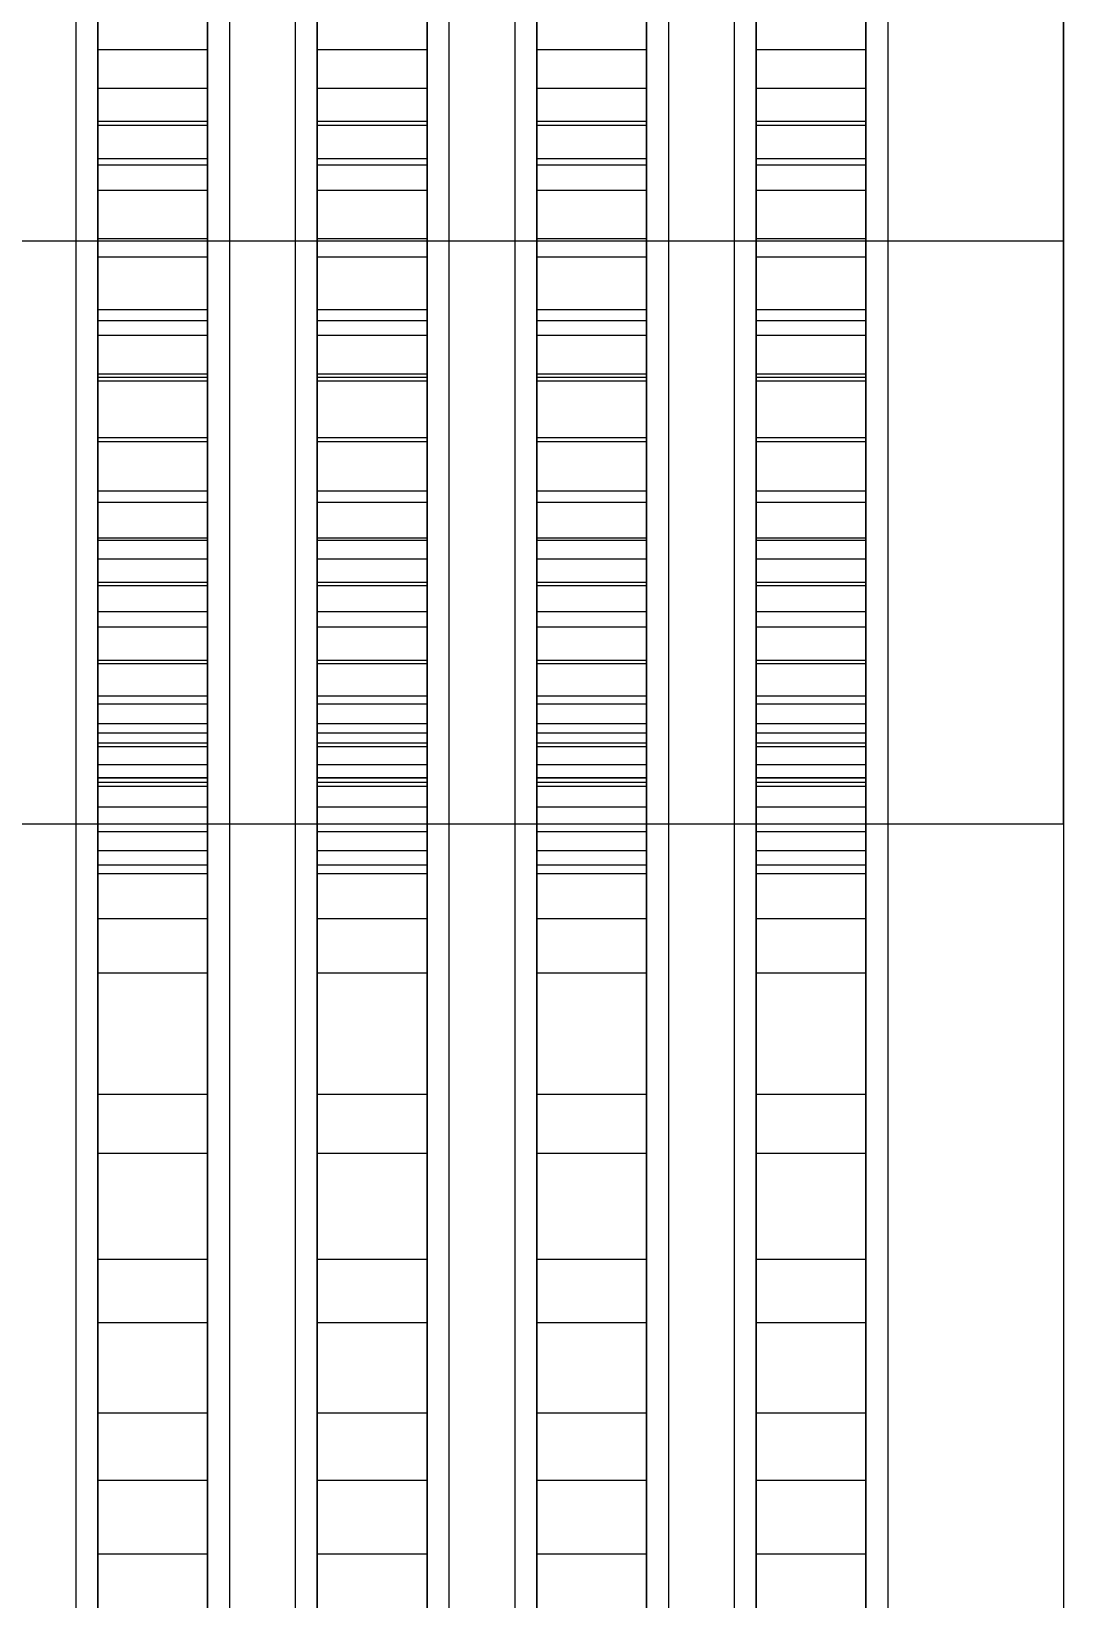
# Model space of a CAD drawing. Header units: millimetres. Extents: x -191664 to 191490, y -197311 to 10263.
# Drawn here: x 365.9 to 461.8, y -117778.1 to -117635.3 of the extents above; entities that cross this region are included whole.
import ezdxf

# ---------------------------------------------------------------- set-up
doc = ezdxf.new("R2010")
doc.units = ezdxf.units.MM
doc.layers.add('DET_briquetadora_frontal', color=7, linetype='Continuous', lineweight=0)
doc.layers.add('R15_COTAS_TRANSPORTE_P', color=1, linetype='Continuous', lineweight=0)
doc.dimstyles.new('PLANTA_20', dxfattribs={"dimtxt": 50, "dimasz": 30, "dimexe": 30, "dimexo": 16, "dimgap": 20, "dimtad": 1, "dimtih": 1, "dimtoh": 1, "dimdec": 1, "dimzin": 0, "dimdsep": 46, "dimcen": 0.09, "dimadec": 0, "dimazin": 0, "dimtfac": 1, "dimtdec": 4, "dimtofl": 0, "dimtmove": 0, "dimatfit": 3, "dimfxl": 1, "dimtolj": 1, "dimtzin": 0, "dimarcsym": 0})

# ---------------------------------------------------------------- blocks, each defined once
blk = doc.blocks.new('*D131')
at = {"layer": 'Defpoints', "color": 0, "transparency": 16777216}
for p in [(1100, -183968.15), (1139.8, -184162.66), (1104.62, -184212), (1304.62, -184212), (1304.62, -184212)]:
    blk.add_point(p, dxfattribs=at)
at = {"layer": 'R15_COTAS_TRANSPORTE_P', "color": 0, "lineweight": -2, "transparency": 16777216}
blk.add_arc((1304.62, -184212), 172.05, 140.0034, 169.9966, dxfattribs=at)
at = {"layer": 'R15_COTAS_TRANSPORTE_P', "color": 0, "transparency": 16777216}
for points in [[(1169.28, -184097.88), (1176.35, -184104.95), (1194.03, -184080.2)], [(1140.17, -184182.55), (1130.2, -184181.68), (1132.57, -184212)]]:
    blk.add_solid(points, dxfattribs=at)
blk = doc.blocks.new('*D132')
at = {"layer": 'Defpoints', "color": 0, "transparency": 16777216}
for p in [(-500, -194490), (-500, -194490), (500, -194490), (203.29, -194656.68), (439.69, -194832.02)]:
    blk.add_point(p, dxfattribs=at)
at = {"layer": 'R15_COTAS_TRANSPORTE_P', "color": 0, "lineweight": -2, "transparency": 16777216}
blk.add_arc((-500, -194490), 722.77, 342.37834, 357.62166, dxfattribs=at)
at = {"layer": 'R15_COTAS_TRANSPORTE_P', "color": 0, "transparency": 16777216}
for points in [[(217.15, -194519.89), (227.15, -194520.1), (222.77, -194490)], [(193.59, -194710.42), (184.12, -194707.19), (179.18, -194737.2)]]:
    blk.add_solid(points, dxfattribs=at)
blk = doc.blocks.new('*D133')
at = {"layer": 'Defpoints', "color": 0, "transparency": 16777216}
for p in [(439.69, -194147.98), (217.89, -194406.09), (-500, -194490), (-500, -194490), (500, -194490)]:
    blk.add_point(p, dxfattribs=at)
at = {"layer": 'R15_COTAS_TRANSPORTE_P', "color": 0, "lineweight": -2, "transparency": 16777216}
blk.add_arc((-500, -194490), 722.77, 2.37834, 17.62166, dxfattribs=at)
at = {"layer": 'R15_COTAS_TRANSPORTE_P', "color": 0, "transparency": 16777216}
for points in [[(184.12, -194272.81), (193.59, -194269.58), (179.18, -194242.8)], [(227.15, -194459.9), (217.15, -194460.11), (222.77, -194490)]]:
    blk.add_solid(points, dxfattribs=at)

msp = doc.modelspace()

# ---------------------------------------------------------------- linework, layer by layer
at = {"layer": 'DET_briquetadora_frontal', "color": 9, "true_color": 0xb9c3c2}
for p, q in [((370, -117621.72), (370, -117639.8)), ((384, -117621.72), (384, -117639.8)), ((390, -117621.72), (390, -117639.8)), ((404, -117621.72), (404, -117639.8)), ((410, -117621.72), (410, -117639.8)), ((424, -117621.72), (424, -117639.8)), ((430, -117621.72), (430, -117639.8)), ((444, -117621.72), (444, -117639.8)), ((460, -117621.72), (460, -117639.8)), ((370, -117622.36), (370, -117640.51)), ((384, -117622.36), (384, -117640.51)), ((390, -117622.36), (390, -117640.51)), ((404, -117622.36), (404, -117640.51)), ((410, -117622.36), (410, -117640.51)), ((424, -117622.36), (424, -117640.51)), ((430, -117622.36), (430, -117640.51)), ((444, -117622.36), (444, -117640.51)), ((370, -117626.43), (370, -117644.81)), ((370, -117627.68), (370, -117646.33)), ((384, -117626.43), (384, -117644.81)), ((384, -117627.68), (384, -117646.33)), ((390, -117626.43), (390, -117644.81)), ((390, -117627.68), (390, -117646.33)), ((404, -117626.43), (404, -117644.81)), ((404, -117627.68), (404, -117646.33)), ((410, -117626.43), (410, -117644.81)), ((410, -117627.68), (410, -117646.33)), ((424, -117626.43), (424, -117644.81)), ((424, -117627.68), (424, -117646.33)), ((430, -117626.43), (430, -117644.81)), ((430, -117627.68), (430, -117646.33)), ((444, -117626.43), (444, -117644.81)), ((444, -117627.68), (444, -117646.33)), ((460, -117627.68), (460, -117646.33)), ((460, -117636.43), (460, -117631.99)), ((460, -117644.43), (460, -117636.43)), ((460, -117643.86), (460, -117638.25)), ((370, -117639.8), (370, -117656.63)), ((370, -117640.51), (370, -117657.11)), ((384, -117639.8), (384, -117656.63)), ((384, -117640.51), (384, -117657.11)), ((390, -117639.8), (390, -117656.63)), ((390, -117640.51), (390, -117657.11)), ((404, -117639.8), (404, -117656.63)), ((404, -117640.51), (404, -117657.11)), ((410, -117639.8), (410, -117656.63)), ((410, -117640.51), (410, -117657.11)), ((424, -117639.8), (424, -117656.63)), ((424, -117640.51), (424, -117657.11)), ((430, -117639.8), (430, -117656.63)), ((430, -117640.51), (430, -117657.11)), ((444, -117639.8), (444, -117656.63)), ((444, -117640.51), (444, -117657.11)), ((460, -117639.8), (460, -117656.63)), ((370, -117644.81), (370, -117662.69)), ((384, -117644.81), (384, -117662.69)), ((390, -117644.81), (390, -117662.69)), ((404, -117644.81), (404, -117662.69)), ((410, -117644.81), (410, -117662.69)), ((424, -117644.81), (424, -117662.69)), ((430, -117644.81), (430, -117662.69)), ((444, -117644.81), (444, -117662.69)), ((460, -117654.63), (460, -117643.86)), ((460, -117654.41), (460, -117644.43)), ((370, -117646.33), (370, -117664.5)), ((384, -117646.33), (384, -117664.5)), ((390, -117646.33), (390, -117664.5)), ((404, -117646.33), (404, -117664.5)), ((410, -117646.33), (410, -117664.5)), ((424, -117646.33), (424, -117664.5)), ((430, -117646.33), (430, -117664.5)), ((444, -117646.33), (444, -117664.5)), ((460, -117646.33), (460, -117664.5)), ((310, -117654.41), (460, -117654.41)), ((460, -117654.41), (460, -117664.39)), ((460, -117669.69), (460, -117654.63)), ((370, -117656.63), (370, -117671.82)), ((370, -117657.11), (370, -117671.69)), ((384, -117656.63), (384, -117671.82)), ((384, -117657.11), (384, -117671.69)), ((390, -117656.63), (390, -117671.82)), ((390, -117657.11), (390, -117671.69)), ((404, -117656.63), (404, -117671.82)), ((404, -117657.11), (404, -117671.69)), ((410, -117656.63), (410, -117671.82)), ((410, -117657.11), (410, -117671.69)), ((424, -117656.63), (424, -117671.82)), ((424, -117657.11), (424, -117671.69)), ((430, -117656.63), (430, -117671.82)), ((430, -117657.11), (430, -117671.69)), ((444, -117656.63), (444, -117671.82)), ((444, -117657.11), (444, -117671.69)), ((460, -117656.63), (460, -117671.82)), ((370, -117662.69), (370, -117680)), ((384, -117662.69), (384, -117680)), ((390, -117662.69), (390, -117680)), ((404, -117662.69), (404, -117680)), ((410, -117662.69), (410, -117680)), ((424, -117662.69), (424, -117680)), ((430, -117662.69), (430, -117680)), ((444, -117662.69), (444, -117680)), ((370, -117664.5), (370, -117682.12)), ((384, -117664.5), (384, -117682.12)), ((390, -117664.5), (390, -117682.12)), ((404, -117664.5), (404, -117682.12)), ((410, -117664.5), (410, -117682.12)), ((424, -117664.5), (424, -117682.12)), ((430, -117664.5), (430, -117682.12)), ((444, -117664.5), (444, -117682.12)), ((460, -117664.39), (460, -117672.4)), ((460, -117664.5), (460, -117682.12)), ((460, -117687.81), (460, -117669.69)), ((370, -117671.69), (370, -117683.86)), ((370, -117671.82), (370, -117685.04)), ((384, -117671.69), (384, -117683.86)), ((384, -117671.82), (384, -117685.04)), ((390, -117671.69), (390, -117683.86)), ((390, -117671.82), (390, -117685.04)), ((404, -117671.69), (404, -117683.86)), ((404, -117671.82), (404, -117685.04)), ((410, -117671.69), (410, -117683.86)), ((410, -117671.82), (410, -117685.04)), ((424, -117671.69), (424, -117683.86)), ((424, -117671.82), (424, -117685.04)), ((430, -117671.69), (430, -117683.86)), ((430, -117671.82), (430, -117685.04)), ((444, -117671.69), (444, -117683.86)), ((444, -117671.82), (444, -117685.04)), ((460, -117671.82), (460, -117685.04)), ((460, -117672.4), (460, -117676.84)), ((370, -117680), (370, -117696.67)), ((384, -117680), (384, -117696.67)), ((390, -117680), (390, -117696.67)), ((404, -117680), (404, -117696.67)), ((410, -117680), (410, -117696.67)), ((424, -117680), (424, -117696.67)), ((430, -117680), (430, -117696.67)), ((444, -117680), (444, -117696.67)), ((370, -117682.12), (370, -117699.12)), ((384, -117682.12), (384, -117699.12)), ((390, -117682.12), (390, -117699.12)), ((404, -117682.12), (404, -117699.12)), ((410, -117682.12), (410, -117699.12)), ((424, -117682.12), (424, -117699.12)), ((430, -117682.12), (430, -117699.12)), ((444, -117682.12), (444, -117699.12)), ((460, -117682.12), (460, -117699.12)), ((370, -117683.86), (370, -117693.29)), ((384, -117683.86), (384, -117693.29)), ((390, -117683.86), (390, -117693.29)), ((404, -117683.86), (404, -117693.29)), ((410, -117683.86), (410, -117693.29)), ((424, -117683.86), (424, -117693.29)), ((430, -117683.86), (430, -117693.29)), ((444, -117683.86), (444, -117693.29)), ((370, -117685.04), (370, -117695.98)), ((384, -117685.04), (384, -117695.98)), ((390, -117685.04), (390, -117695.98)), ((404, -117685.04), (404, -117695.98)), ((410, -117685.04), (410, -117695.98)), ((424, -117685.04), (424, -117695.98)), ((430, -117685.04), (430, -117695.98)), ((444, -117685.04), (444, -117695.98)), ((460, -117685.04), (460, -117695.98)), ((460, -117707.54), (460, -117687.81)), ((370, -117693.29), (370, -117699.73)), ((384, -117693.29), (384, -117699.73)), ((390, -117693.29), (390, -117699.73)), ((404, -117693.29), (404, -117699.73)), ((410, -117693.29), (410, -117699.73)), ((424, -117693.29), (424, -117699.73)), ((430, -117693.29), (430, -117699.73)), ((444, -117693.29), (444, -117699.73)), ((370, -117695.98), (370, -117704.41)), ((384, -117695.98), (384, -117704.41)), ((390, -117695.98), (390, -117704.41)), ((404, -117695.98), (404, -117704.41)), ((410, -117695.98), (410, -117704.41)), ((424, -117695.98), (424, -117704.41)), ((430, -117695.98), (430, -117704.41)), ((444, -117695.98), (444, -117704.41)), ((460, -117695.98), (460, -117704.41)), ((370, -117696.67), (370, -117712.63)), ((384, -117696.67), (384, -117712.63)), ((390, -117696.67), (390, -117712.63)), ((404, -117696.67), (404, -117712.63)), ((410, -117696.67), (410, -117712.63)), ((424, -117696.67), (424, -117712.63)), ((430, -117696.67), (430, -117712.63)), ((444, -117696.67), (444, -117712.63)), ((370, -117699.12), (370, -117715.41)), ((384, -117699.12), (384, -117715.41)), ((390, -117699.12), (390, -117715.41)), ((404, -117699.12), (404, -117715.41)), ((410, -117699.12), (410, -117715.41)), ((424, -117699.12), (424, -117715.41)), ((430, -117699.12), (430, -117715.41)), ((444, -117699.12), (444, -117715.41)), ((460, -117699.12), (460, -117715.41)), ((370, -117699.73), (370, -117702.99)), ((384, -117699.73), (384, -117702.99)), ((390, -117699.73), (390, -117702.99)), ((404, -117699.73), (404, -117702.99)), ((410, -117699.73), (410, -117702.99)), ((424, -117699.73), (424, -117702.99)), ((430, -117699.73), (430, -117702.99)), ((444, -117699.73), (444, -117702.99)), ((370, -117704.41), (370, -117710.14)), ((384, -117704.41), (384, -117710.14)), ((390, -117704.41), (390, -117710.14)), ((404, -117704.41), (404, -117710.14)), ((410, -117704.41), (410, -117710.14)), ((424, -117704.41), (424, -117710.14)), ((430, -117704.41), (430, -117710.14)), ((444, -117704.41), (444, -117710.14)), ((460, -117704.41), (460, -117710.14)), ((310, -117707.54), (460, -117707.54)), ((460, -117707.54), (460, -117727.26)), ((370, -117710.14), (370, -117713.04)), ((384, -117710.14), (384, -117713.04)), ((390, -117710.14), (390, -117713.04)), ((404, -117710.14), (404, -117713.04)), ((410, -117710.14), (410, -117713.04)), ((424, -117710.14), (424, -117713.04)), ((430, -117710.14), (430, -117713.04)), ((444, -117710.14), (444, -117713.04)), ((460, -117710.14), (460, -117713.04)), ((370, -117712.63), (370, -117727.8)), ((384, -117712.63), (384, -117727.8)), ((390, -117712.63), (390, -117727.8)), ((404, -117712.63), (404, -117727.8)), ((410, -117712.63), (410, -117727.8)), ((424, -117712.63), (424, -117727.8)), ((430, -117712.63), (430, -117727.8)), ((444, -117712.63), (444, -117727.8)), ((370, -117715.41), (370, -117730.95)), ((384, -117715.41), (384, -117730.95)), ((390, -117715.41), (390, -117730.95)), ((404, -117715.41), (404, -117730.95)), ((410, -117715.41), (410, -117730.95)), ((424, -117715.41), (424, -117730.95)), ((430, -117715.41), (430, -117730.95)), ((444, -117715.41), (444, -117730.95)), ((460, -117715.41), (460, -117730.95)), ((460, -117727.26), (460, -117745.38)), ((370, -117727.8), (370, -117742.13)), ((384, -117727.8), (384, -117742.13)), ((390, -117727.8), (390, -117742.13)), ((404, -117727.8), (404, -117742.13)), ((410, -117727.8), (410, -117742.13)), ((424, -117727.8), (424, -117742.13)), ((430, -117727.8), (430, -117742.13)), ((444, -117727.8), (444, -117742.13)), ((370, -117730.95), (370, -117745.66)), ((384, -117730.95), (384, -117745.66)), ((390, -117730.95), (390, -117745.66)), ((404, -117730.95), (404, -117745.66)), ((410, -117730.95), (410, -117745.66)), ((424, -117730.95), (424, -117745.66)), ((430, -117730.95), (430, -117745.66)), ((444, -117730.95), (444, -117745.66)), ((460, -117730.95), (460, -117745.66)), ((370, -117742.13), (370, -117755.55)), ((384, -117742.13), (384, -117755.55)), ((390, -117742.13), (390, -117755.55)), ((404, -117742.13), (404, -117755.55)), ((410, -117742.13), (410, -117755.55)), ((424, -117742.13), (424, -117755.55)), ((430, -117742.13), (430, -117755.55)), ((444, -117742.13), (444, -117755.55)), ((370, -117745.66), (370, -117759.49)), ((384, -117745.66), (384, -117759.49)), ((390, -117745.66), (390, -117759.49)), ((404, -117745.66), (404, -117759.49)), ((410, -117745.66), (410, -117759.49)), ((424, -117745.66), (424, -117759.49)), ((430, -117745.66), (430, -117759.49)), ((444, -117745.66), (444, -117759.49)), ((460, -117745.38), (460, -117760.44)), ((460, -117745.66), (460, -117759.49)), ((370, -117755.55), (370, -117768.01)), ((384, -117755.55), (384, -117768.01)), ((390, -117755.55), (390, -117768.01)), ((404, -117755.55), (404, -117768.01)), ((410, -117755.55), (410, -117768.01)), ((424, -117755.55), (424, -117768.01)), ((430, -117755.55), (430, -117768.01)), ((444, -117755.55), (444, -117768.01)), ((370, -117759.49), (370, -117772.37)), ((384, -117759.49), (384, -117772.37)), ((390, -117759.49), (390, -117772.37)), ((404, -117759.49), (404, -117772.37)), ((410, -117759.49), (410, -117772.37)), ((424, -117759.49), (424, -117772.37)), ((430, -117759.49), (430, -117772.37)), ((444, -117759.49), (444, -117772.37)), ((460, -117759.49), (460, -117772.37)), ((460, -117760.44), (460, -117771.21)), ((370, -117768.01), (370, -117779.44)), ((384, -117768.01), (384, -117779.44)), ((390, -117768.01), (390, -117779.44)), ((404, -117768.01), (404, -117779.44)), ((410, -117768.01), (410, -117779.44)), ((424, -117768.01), (424, -117779.44)), ((430, -117768.01), (430, -117779.44)), ((444, -117768.01), (444, -117779.44)), ((460, -117771.21), (460, -117776.82)), ((370, -117772.37), (370, -117784.25)), ((384, -117772.37), (384, -117784.25)), ((390, -117772.37), (390, -117784.25)), ((404, -117772.37), (404, -117784.25)), ((410, -117772.37), (410, -117784.25)), ((424, -117772.37), (424, -117784.25)), ((430, -117772.37), (430, -117784.25)), ((444, -117772.37), (444, -117784.25)), ((460, -117772.37), (460, -117784.25))]:
    msp.add_line(p, q, dxfattribs=at)
at = {"layer": 'DET_briquetadora_frontal', "color": 117, "true_color": 0x376c5b}
for p, q in [((372, -117624.2), (372, -117643.88)), ((382, -117624.2), (382, -117643.88)), ((392, -117624.2), (392, -117643.88)), ((402, -117624.2), (402, -117643.88)), ((412, -117624.2), (412, -117643.88)), ((422, -117624.2), (422, -117643.88)), ((432, -117624.2), (432, -117643.88)), ((442, -117624.2), (442, -117643.88)), ((372, -117626.7), (372, -117646.9)), ((382, -117626.7), (382, -117646.9)), ((392, -117626.7), (392, -117646.9)), ((402, -117626.7), (402, -117646.9)), ((412, -117626.7), (412, -117646.9)), ((422, -117626.7), (422, -117646.9)), ((432, -117626.7), (432, -117646.9)), ((442, -117626.7), (442, -117646.9)), ((372, -117636.97), (372, -117630.23)), ((382, -117636.97), (382, -117630.23)), ((392, -117636.97), (392, -117630.23)), ((402, -117636.97), (402, -117630.23)), ((412, -117636.97), (412, -117630.23)), ((422, -117636.97), (422, -117630.23)), ((432, -117636.97), (432, -117630.23)), ((442, -117636.97), (442, -117630.23)), ((372, -117640.51), (372, -117633.33)), ((382, -117640.51), (382, -117633.33)), ((392, -117640.51), (392, -117633.33)), ((402, -117640.51), (402, -117633.33)), ((412, -117640.51), (412, -117633.33)), ((422, -117640.51), (422, -117633.33)), ((432, -117640.51), (432, -117633.33)), ((442, -117640.51), (442, -117633.33)), ((372, -117643.5), (372, -117636.97)), ((372, -117636.97), (382, -117636.97)), ((382, -117643.5), (382, -117636.97)), ((392, -117643.5), (392, -117636.97)), ((392, -117636.97), (402, -117636.97)), ((402, -117643.5), (402, -117636.97)), ((412, -117643.5), (412, -117636.97)), ((412, -117636.97), (422, -117636.97)), ((422, -117643.5), (422, -117636.97)), ((432, -117643.5), (432, -117636.97)), ((432, -117636.97), (442, -117636.97)), ((442, -117643.5), (442, -117636.97)), ((372, -117647.48), (372, -117640.51)), ((372, -117640.51), (382, -117640.51)), ((382, -117647.48), (382, -117640.51)), ((392, -117647.48), (392, -117640.51)), ((392, -117640.51), (402, -117640.51)), ((402, -117647.48), (402, -117640.51)), ((412, -117647.48), (412, -117640.51)), ((412, -117640.51), (422, -117640.51)), ((422, -117647.48), (422, -117640.51)), ((432, -117647.48), (432, -117640.51)), ((432, -117640.51), (442, -117640.51)), ((442, -117647.48), (442, -117640.51)), ((372, -117649.81), (372, -117643.5)), ((372, -117643.5), (382, -117643.5)), ((382, -117649.81), (382, -117643.5)), ((392, -117649.81), (392, -117643.5)), ((392, -117643.5), (402, -117643.5)), ((402, -117649.81), (402, -117643.5)), ((412, -117649.81), (412, -117643.5)), ((412, -117643.5), (422, -117643.5)), ((422, -117649.81), (422, -117643.5)), ((432, -117649.81), (432, -117643.5)), ((432, -117643.5), (442, -117643.5)), ((442, -117649.81), (442, -117643.5)), ((372, -117643.88), (372, -117663)), ((372, -117643.88), (382, -117643.88)), ((382, -117643.88), (382, -117663)), ((392, -117643.88), (392, -117663)), ((392, -117643.88), (402, -117643.88)), ((402, -117643.88), (402, -117663)), ((412, -117643.88), (412, -117663)), ((412, -117643.88), (422, -117643.88)), ((422, -117643.88), (422, -117663)), ((432, -117643.88), (432, -117663)), ((432, -117643.88), (442, -117643.88)), ((442, -117643.88), (442, -117663)), ((372, -117646.9), (372, -117666.54)), ((372, -117646.9), (382, -117646.9)), ((372, -117654.21), (372, -117647.48)), ((372, -117647.48), (382, -117647.48)), ((382, -117646.9), (382, -117666.54)), ((382, -117654.21), (382, -117647.48)), ((392, -117646.9), (392, -117666.54)), ((392, -117646.9), (402, -117646.9)), ((392, -117654.21), (392, -117647.48)), ((392, -117647.48), (402, -117647.48)), ((402, -117646.9), (402, -117666.54)), ((402, -117654.21), (402, -117647.48)), ((412, -117646.9), (412, -117666.54)), ((412, -117646.9), (422, -117646.9)), ((412, -117654.21), (412, -117647.48)), ((412, -117647.48), (422, -117647.48)), ((422, -117646.9), (422, -117666.54)), ((422, -117654.21), (422, -117647.48)), ((432, -117646.9), (432, -117666.54)), ((432, -117646.9), (442, -117646.9)), ((432, -117654.21), (432, -117647.48)), ((432, -117647.48), (442, -117647.48)), ((442, -117646.9), (442, -117666.54)), ((442, -117654.21), (442, -117647.48)), ((372, -117655.88), (372, -117649.81)), ((372, -117649.81), (382, -117649.81)), ((382, -117655.88), (382, -117649.81)), ((392, -117655.88), (392, -117649.81)), ((392, -117649.81), (402, -117649.81)), ((402, -117655.88), (402, -117649.81)), ((412, -117655.88), (412, -117649.81)), ((412, -117649.81), (422, -117649.81)), ((422, -117655.88), (422, -117649.81)), ((432, -117655.88), (432, -117649.81)), ((432, -117649.81), (442, -117649.81)), ((442, -117655.88), (442, -117649.81)), ((372, -117660.67), (372, -117654.21)), ((372, -117654.21), (382, -117654.21)), ((382, -117660.67), (382, -117654.21)), ((392, -117660.67), (392, -117654.21)), ((392, -117654.21), (402, -117654.21)), ((402, -117660.67), (402, -117654.21)), ((412, -117660.67), (412, -117654.21)), ((412, -117654.21), (422, -117654.21)), ((422, -117660.67), (422, -117654.21)), ((432, -117660.67), (432, -117654.21)), ((432, -117654.21), (442, -117654.21)), ((442, -117660.67), (442, -117654.21)), ((372, -117661.67), (372, -117655.88)), ((372, -117655.88), (382, -117655.88)), ((382, -117661.67), (382, -117655.88)), ((392, -117661.67), (392, -117655.88)), ((392, -117655.88), (402, -117655.88)), ((402, -117661.67), (402, -117655.88)), ((412, -117661.67), (412, -117655.88)), ((412, -117655.88), (422, -117655.88)), ((422, -117661.67), (422, -117655.88)), ((432, -117661.67), (432, -117655.88)), ((432, -117655.88), (442, -117655.88)), ((442, -117661.67), (442, -117655.88)), ((372, -117666.84), (372, -117660.67)), ((372, -117660.67), (382, -117660.67)), ((372, -117667.17), (372, -117661.67)), ((372, -117661.67), (382, -117661.67)), ((382, -117666.84), (382, -117660.67)), ((382, -117667.17), (382, -117661.67)), ((392, -117666.84), (392, -117660.67)), ((392, -117660.67), (402, -117660.67)), ((392, -117667.17), (392, -117661.67)), ((392, -117661.67), (402, -117661.67)), ((402, -117666.84), (402, -117660.67)), ((402, -117667.17), (402, -117661.67)), ((412, -117666.84), (412, -117660.67)), ((412, -117660.67), (422, -117660.67)), ((412, -117667.17), (412, -117661.67)), ((412, -117661.67), (422, -117661.67)), ((422, -117666.84), (422, -117660.67)), ((422, -117667.17), (422, -117661.67)), ((432, -117666.84), (432, -117660.67)), ((432, -117660.67), (442, -117660.67)), ((432, -117667.17), (432, -117661.67)), ((432, -117661.67), (442, -117661.67)), ((442, -117666.84), (442, -117660.67)), ((442, -117667.17), (442, -117661.67)), ((372, -117663), (372, -117681.48)), ((372, -117663), (382, -117663)), ((382, -117663), (382, -117681.48)), ((392, -117663), (392, -117681.48)), ((392, -117663), (402, -117663)), ((402, -117663), (402, -117681.48)), ((412, -117663), (412, -117681.48)), ((412, -117663), (422, -117663)), ((422, -117663), (422, -117681.48)), ((432, -117663), (432, -117681.48)), ((432, -117663), (442, -117663)), ((442, -117663), (442, -117681.48)), ((372, -117666.54), (372, -117685.51)), ((372, -117666.54), (382, -117666.54)), ((372, -117672.7), (372, -117666.84)), ((372, -117666.84), (382, -117666.84)), ((372, -117672.35), (372, -117667.17)), ((372, -117667.17), (382, -117667.17)), ((382, -117666.54), (382, -117685.51)), ((382, -117672.7), (382, -117666.84)), ((382, -117672.35), (382, -117667.17)), ((392, -117666.54), (392, -117685.51)), ((392, -117666.54), (402, -117666.54)), ((392, -117672.7), (392, -117666.84)), ((392, -117666.84), (402, -117666.84)), ((392, -117672.35), (392, -117667.17)), ((392, -117667.17), (402, -117667.17)), ((402, -117666.54), (402, -117685.51)), ((402, -117672.7), (402, -117666.84)), ((402, -117672.35), (402, -117667.17)), ((412, -117666.54), (412, -117685.51)), ((412, -117666.54), (422, -117666.54)), ((412, -117672.7), (412, -117666.84)), ((412, -117666.84), (422, -117666.84)), ((412, -117672.35), (412, -117667.17)), ((412, -117667.17), (422, -117667.17)), ((422, -117666.54), (422, -117685.51)), ((422, -117672.7), (422, -117666.84)), ((422, -117672.35), (422, -117667.17)), ((432, -117666.54), (432, -117685.51)), ((432, -117666.54), (442, -117666.54)), ((432, -117672.7), (432, -117666.84)), ((432, -117666.84), (442, -117666.84)), ((432, -117672.35), (432, -117667.17)), ((432, -117667.17), (442, -117667.17)), ((442, -117666.54), (442, -117685.51)), ((442, -117672.7), (442, -117666.84)), ((442, -117672.35), (442, -117667.17)), ((372, -117677.2), (372, -117672.35)), ((372, -117672.35), (382, -117672.35)), ((372, -117678.23), (372, -117672.7)), ((372, -117672.7), (382, -117672.7)), ((382, -117677.2), (382, -117672.35)), ((382, -117678.23), (382, -117672.7)), ((392, -117677.2), (392, -117672.35)), ((392, -117672.35), (402, -117672.35)), ((392, -117678.23), (392, -117672.7)), ((392, -117672.7), (402, -117672.7)), ((402, -117677.2), (402, -117672.35)), ((402, -117678.23), (402, -117672.7)), ((412, -117677.2), (412, -117672.35)), ((412, -117672.35), (422, -117672.35)), ((412, -117678.23), (412, -117672.7)), ((412, -117672.7), (422, -117672.7)), ((422, -117677.2), (422, -117672.35)), ((422, -117678.23), (422, -117672.7)), ((432, -117677.2), (432, -117672.35)), ((432, -117672.35), (442, -117672.35)), ((432, -117678.23), (432, -117672.7)), ((432, -117672.7), (442, -117672.7)), ((442, -117677.2), (442, -117672.35)), ((442, -117678.23), (442, -117672.7)), ((372, -117681.7), (372, -117677.2)), ((372, -117677.2), (382, -117677.2)), ((382, -117681.7), (382, -117677.2)), ((392, -117681.7), (392, -117677.2)), ((392, -117677.2), (402, -117677.2)), ((402, -117681.7), (402, -117677.2)), ((412, -117681.7), (412, -117677.2)), ((412, -117677.2), (422, -117677.2)), ((422, -117681.7), (422, -117677.2)), ((432, -117681.7), (432, -117677.2)), ((432, -117677.2), (442, -117677.2)), ((442, -117681.7), (442, -117677.2)), ((372, -117683.4), (372, -117678.23)), ((372, -117678.23), (382, -117678.23)), ((382, -117683.4), (382, -117678.23)), ((392, -117683.4), (392, -117678.23)), ((392, -117678.23), (402, -117678.23)), ((402, -117683.4), (402, -117678.23)), ((412, -117683.4), (412, -117678.23)), ((412, -117678.23), (422, -117678.23)), ((422, -117683.4), (422, -117678.23)), ((432, -117683.4), (432, -117678.23)), ((432, -117678.23), (442, -117678.23)), ((442, -117683.4), (442, -117678.23)), ((372, -117681.48), (372, -117699.23)), ((372, -117681.48), (382, -117681.48)), ((372, -117685.83), (372, -117681.7)), ((372, -117681.7), (382, -117681.7)), ((382, -117681.48), (382, -117699.23)), ((382, -117685.83), (382, -117681.7)), ((392, -117681.48), (392, -117699.23)), ((392, -117681.48), (402, -117681.48)), ((392, -117685.83), (392, -117681.7)), ((392, -117681.7), (402, -117681.7)), ((402, -117681.48), (402, -117699.23)), ((402, -117685.83), (402, -117681.7)), ((412, -117681.48), (412, -117699.23)), ((412, -117681.48), (422, -117681.48)), ((412, -117685.83), (412, -117681.7)), ((412, -117681.7), (422, -117681.7)), ((422, -117681.48), (422, -117699.23)), ((422, -117685.83), (422, -117681.7)), ((432, -117681.48), (432, -117699.23)), ((432, -117681.48), (442, -117681.48)), ((432, -117685.83), (432, -117681.7)), ((432, -117681.7), (442, -117681.7)), ((442, -117681.48), (442, -117699.23)), ((442, -117685.83), (442, -117681.7)), ((372, -117688.2), (372, -117683.4)), ((372, -117683.4), (382, -117683.4)), ((382, -117688.2), (382, -117683.4)), ((392, -117688.2), (392, -117683.4)), ((392, -117683.4), (402, -117683.4)), ((402, -117688.2), (402, -117683.4)), ((412, -117688.2), (412, -117683.4)), ((412, -117683.4), (422, -117683.4)), ((422, -117688.2), (422, -117683.4)), ((432, -117688.2), (432, -117683.4)), ((432, -117683.4), (442, -117683.4)), ((442, -117688.2), (442, -117683.4)), ((372, -117685.51), (372, -117703.73)), ((372, -117685.51), (382, -117685.51)), ((372, -117689.58), (372, -117685.83)), ((372, -117685.83), (382, -117685.83)), ((382, -117685.51), (382, -117703.73)), ((382, -117689.58), (382, -117685.83)), ((392, -117685.51), (392, -117703.73)), ((392, -117685.51), (402, -117685.51)), ((392, -117689.58), (392, -117685.83)), ((392, -117685.83), (402, -117685.83)), ((402, -117685.51), (402, -117703.73)), ((402, -117689.58), (402, -117685.83)), ((412, -117685.51), (412, -117703.73)), ((412, -117685.51), (422, -117685.51)), ((412, -117689.58), (412, -117685.83)), ((412, -117685.83), (422, -117685.83)), ((422, -117685.51), (422, -117703.73)), ((422, -117689.58), (422, -117685.83)), ((432, -117685.51), (432, -117703.73)), ((432, -117685.51), (442, -117685.51)), ((432, -117689.58), (432, -117685.83)), ((432, -117685.83), (442, -117685.83)), ((442, -117685.51), (442, -117703.73)), ((442, -117689.58), (442, -117685.83)), ((372, -117692.61), (372, -117688.2)), ((372, -117688.2), (382, -117688.2)), ((382, -117692.61), (382, -117688.2)), ((392, -117692.61), (392, -117688.2)), ((392, -117688.2), (402, -117688.2)), ((402, -117692.61), (402, -117688.2)), ((412, -117692.61), (412, -117688.2)), ((412, -117688.2), (422, -117688.2)), ((422, -117692.61), (422, -117688.2)), ((432, -117692.61), (432, -117688.2)), ((432, -117688.2), (442, -117688.2)), ((442, -117692.61), (442, -117688.2)), ((372, -117692.93), (372, -117689.58)), ((372, -117689.58), (382, -117689.58)), ((382, -117692.93), (382, -117689.58)), ((392, -117692.93), (392, -117689.58)), ((392, -117689.58), (402, -117689.58)), ((402, -117692.93), (402, -117689.58)), ((412, -117692.93), (412, -117689.58)), ((412, -117689.58), (422, -117689.58)), ((422, -117692.93), (422, -117689.58)), ((432, -117692.93), (432, -117689.58)), ((432, -117689.58), (442, -117689.58)), ((442, -117692.93), (442, -117689.58)), ((372, -117696.6), (372, -117692.61)), ((372, -117692.61), (382, -117692.61)), ((372, -117695.87), (372, -117692.93)), ((372, -117692.93), (382, -117692.93)), ((382, -117696.6), (382, -117692.61)), ((382, -117695.87), (382, -117692.93)), ((392, -117696.6), (392, -117692.61)), ((392, -117692.61), (402, -117692.61)), ((392, -117695.87), (392, -117692.93)), ((392, -117692.93), (402, -117692.93)), ((402, -117696.6), (402, -117692.61)), ((402, -117695.87), (402, -117692.93)), ((412, -117696.6), (412, -117692.61)), ((412, -117692.61), (422, -117692.61)), ((412, -117695.87), (412, -117692.93)), ((412, -117692.93), (422, -117692.93)), ((422, -117696.6), (422, -117692.61)), ((422, -117695.87), (422, -117692.93)), ((432, -117696.6), (432, -117692.61)), ((432, -117692.61), (442, -117692.61)), ((432, -117695.87), (432, -117692.93)), ((432, -117692.93), (442, -117692.93)), ((442, -117696.6), (442, -117692.61)), ((442, -117695.87), (442, -117692.93)), ((372, -117698.39), (372, -117695.87)), ((372, -117695.87), (382, -117695.87)), ((382, -117698.39), (382, -117695.87)), ((392, -117698.39), (392, -117695.87)), ((392, -117695.87), (402, -117695.87)), ((402, -117698.39), (402, -117695.87)), ((412, -117698.39), (412, -117695.87)), ((412, -117695.87), (422, -117695.87)), ((422, -117698.39), (422, -117695.87)), ((432, -117698.39), (432, -117695.87)), ((432, -117695.87), (442, -117695.87)), ((442, -117698.39), (442, -117695.87)), ((372, -117700.17), (372, -117696.6)), ((372, -117696.6), (382, -117696.6)), ((382, -117700.17), (382, -117696.6)), ((392, -117700.17), (392, -117696.6)), ((392, -117696.6), (402, -117696.6)), ((402, -117700.17), (402, -117696.6)), ((412, -117700.17), (412, -117696.6)), ((412, -117696.6), (422, -117696.6)), ((422, -117700.17), (422, -117696.6)), ((432, -117700.17), (432, -117696.6)), ((432, -117696.6), (442, -117696.6)), ((442, -117700.17), (442, -117696.6)), ((372, -117700.48), (372, -117698.39)), ((372, -117698.39), (382, -117698.39)), ((382, -117700.48), (382, -117698.39)), ((392, -117700.48), (392, -117698.39)), ((392, -117698.39), (402, -117698.39)), ((402, -117700.48), (402, -117698.39)), ((412, -117700.48), (412, -117698.39)), ((412, -117698.39), (422, -117698.39)), ((422, -117700.48), (422, -117698.39)), ((432, -117700.48), (432, -117698.39)), ((432, -117698.39), (442, -117698.39)), ((442, -117700.48), (442, -117698.39)), ((372, -117699.23), (372, -117716.15)), ((372, -117699.23), (382, -117699.23)), ((372, -117703.31), (372, -117700.17)), ((372, -117700.17), (382, -117700.17)), ((372, -117702.13), (372, -117700.48)), ((372, -117700.48), (382, -117700.48)), ((382, -117699.23), (382, -117716.15)), ((382, -117703.31), (382, -117700.17)), ((382, -117702.13), (382, -117700.48)), ((392, -117699.23), (392, -117716.15)), ((392, -117699.23), (402, -117699.23)), ((392, -117703.31), (392, -117700.17)), ((392, -117700.17), (402, -117700.17)), ((392, -117702.13), (392, -117700.48)), ((392, -117700.48), (402, -117700.48)), ((402, -117699.23), (402, -117716.15)), ((402, -117703.31), (402, -117700.17)), ((402, -117702.13), (402, -117700.48)), ((412, -117699.23), (412, -117716.15)), ((412, -117699.23), (422, -117699.23)), ((412, -117703.31), (412, -117700.17)), ((412, -117700.17), (422, -117700.17)), ((412, -117702.13), (412, -117700.48)), ((412, -117700.48), (422, -117700.48)), ((422, -117699.23), (422, -117716.15)), ((422, -117703.31), (422, -117700.17)), ((422, -117702.13), (422, -117700.48)), ((432, -117699.23), (432, -117716.15)), ((432, -117699.23), (442, -117699.23)), ((432, -117703.31), (432, -117700.17)), ((432, -117700.17), (442, -117700.17)), ((432, -117702.13), (432, -117700.48)), ((432, -117700.48), (442, -117700.48)), ((442, -117699.23), (442, -117716.15)), ((442, -117703.31), (442, -117700.17)), ((442, -117702.13), (442, -117700.48)), ((372, -117703.33), (372, -117702.13)), ((372, -117702.13), (382, -117702.13)), ((372, -117705.99), (372, -117703.31)), ((372, -117703.31), (382, -117703.31)), ((372, -117704.09), (372, -117703.33)), ((372, -117703.33), (382, -117703.33)), ((382, -117703.33), (382, -117702.13)), ((382, -117705.99), (382, -117703.31)), ((382, -117704.09), (382, -117703.33)), ((392, -117703.33), (392, -117702.13)), ((392, -117702.13), (402, -117702.13)), ((392, -117705.99), (392, -117703.31)), ((392, -117703.31), (402, -117703.31)), ((392, -117704.09), (392, -117703.33)), ((392, -117703.33), (402, -117703.33)), ((402, -117703.33), (402, -117702.13)), ((402, -117705.99), (402, -117703.31)), ((402, -117704.09), (402, -117703.33)), ((412, -117703.33), (412, -117702.13)), ((412, -117702.13), (422, -117702.13)), ((412, -117705.99), (412, -117703.31)), ((412, -117703.31), (422, -117703.31)), ((412, -117704.09), (412, -117703.33)), ((412, -117703.33), (422, -117703.33)), ((422, -117703.33), (422, -117702.13)), ((422, -117705.99), (422, -117703.31)), ((422, -117704.09), (422, -117703.33)), ((432, -117703.33), (432, -117702.13)), ((432, -117702.13), (442, -117702.13)), ((432, -117705.99), (432, -117703.31)), ((432, -117703.31), (442, -117703.31)), ((432, -117704.09), (432, -117703.33)), ((432, -117703.33), (442, -117703.33)), ((442, -117703.33), (442, -117702.13)), ((442, -117705.99), (442, -117703.31)), ((442, -117704.09), (442, -117703.33)), ((372, -117703.73), (372, -117721.1)), ((372, -117703.73), (382, -117703.73)), ((372, -117830.23), (372, -117704.09)), ((372, -117704.09), (382, -117704.09)), ((382, -117703.73), (382, -117721.1)), ((382, -117830.23), (382, -117704.09)), ((392, -117703.73), (392, -117721.1)), ((392, -117703.73), (402, -117703.73)), ((392, -117830.23), (392, -117704.09)), ((392, -117704.09), (402, -117704.09)), ((402, -117703.73), (402, -117721.1)), ((402, -117830.23), (402, -117704.09)), ((412, -117703.73), (412, -117721.1)), ((412, -117703.73), (422, -117703.73)), ((412, -117830.23), (412, -117704.09)), ((412, -117704.09), (422, -117704.09)), ((422, -117703.73), (422, -117721.1)), ((422, -117830.23), (422, -117704.09)), ((432, -117703.73), (432, -117721.1)), ((432, -117703.73), (442, -117703.73)), ((432, -117830.23), (432, -117704.09)), ((432, -117704.09), (442, -117704.09)), ((442, -117703.73), (442, -117721.1)), ((442, -117830.23), (442, -117704.09)), ((372, -117708.22), (372, -117705.99)), ((372, -117705.99), (382, -117705.99)), ((382, -117708.22), (382, -117705.99)), ((392, -117708.22), (392, -117705.99)), ((392, -117705.99), (402, -117705.99)), ((402, -117708.22), (402, -117705.99)), ((412, -117708.22), (412, -117705.99)), ((412, -117705.99), (422, -117705.99)), ((422, -117708.22), (422, -117705.99)), ((432, -117708.22), (432, -117705.99)), ((432, -117705.99), (442, -117705.99)), ((442, -117708.22), (442, -117705.99)), ((372, -117709.98), (372, -117708.22)), ((372, -117708.22), (382, -117708.22)), ((382, -117709.98), (382, -117708.22)), ((392, -117709.98), (392, -117708.22)), ((392, -117708.22), (402, -117708.22)), ((402, -117709.98), (402, -117708.22)), ((412, -117709.98), (412, -117708.22)), ((412, -117708.22), (422, -117708.22)), ((422, -117709.98), (422, -117708.22)), ((432, -117709.98), (432, -117708.22)), ((432, -117708.22), (442, -117708.22)), ((442, -117709.98), (442, -117708.22)), ((372, -117711.26), (372, -117709.98)), ((372, -117709.98), (382, -117709.98)), ((382, -117711.26), (382, -117709.98)), ((392, -117711.26), (392, -117709.98)), ((392, -117709.98), (402, -117709.98)), ((402, -117711.26), (402, -117709.98)), ((412, -117711.26), (412, -117709.98)), ((412, -117709.98), (422, -117709.98)), ((422, -117711.26), (422, -117709.98)), ((432, -117711.26), (432, -117709.98)), ((432, -117709.98), (442, -117709.98)), ((442, -117711.26), (442, -117709.98)), ((372, -117712.07), (372, -117711.26)), ((372, -117711.26), (382, -117711.26)), ((382, -117712.07), (382, -117711.26)), ((392, -117712.07), (392, -117711.26)), ((392, -117711.26), (402, -117711.26)), ((402, -117712.07), (402, -117711.26)), ((412, -117712.07), (412, -117711.26)), ((412, -117711.26), (422, -117711.26)), ((422, -117712.07), (422, -117711.26)), ((432, -117712.07), (432, -117711.26)), ((432, -117711.26), (442, -117711.26)), ((442, -117712.07), (442, -117711.26)), ((372, -117838.21), (372, -117712.07)), ((372, -117712.07), (382, -117712.07)), ((382, -117838.21), (382, -117712.07)), ((392, -117838.21), (392, -117712.07)), ((392, -117712.07), (402, -117712.07)), ((402, -117838.21), (402, -117712.07)), ((412, -117838.21), (412, -117712.07)), ((412, -117712.07), (422, -117712.07)), ((422, -117838.21), (422, -117712.07)), ((432, -117838.21), (432, -117712.07)), ((432, -117712.07), (442, -117712.07)), ((442, -117838.21), (442, -117712.07)), ((372, -117716.15), (372, -117732.17)), ((372, -117716.15), (382, -117716.15)), ((382, -117716.15), (382, -117732.17)), ((392, -117716.15), (392, -117732.17)), ((392, -117716.15), (402, -117716.15)), ((402, -117716.15), (402, -117732.17)), ((412, -117716.15), (412, -117732.17)), ((412, -117716.15), (422, -117716.15)), ((422, -117716.15), (422, -117732.17)), ((432, -117716.15), (432, -117732.17)), ((432, -117716.15), (442, -117716.15)), ((442, -117716.15), (442, -117732.17)), ((372, -117721.1), (372, -117737.55)), ((372, -117721.1), (382, -117721.1)), ((382, -117721.1), (382, -117737.55)), ((392, -117721.1), (392, -117737.55)), ((392, -117721.1), (402, -117721.1)), ((402, -117721.1), (402, -117737.55)), ((412, -117721.1), (412, -117737.55)), ((412, -117721.1), (422, -117721.1)), ((422, -117721.1), (422, -117737.55)), ((432, -117721.1), (432, -117737.55)), ((432, -117721.1), (442, -117721.1)), ((442, -117721.1), (442, -117737.55)), ((372, -117732.17), (372, -117747.21)), ((372, -117732.17), (382, -117732.17)), ((382, -117732.17), (382, -117747.21)), ((392, -117732.17), (392, -117747.21)), ((392, -117732.17), (402, -117732.17)), ((402, -117732.17), (402, -117747.21)), ((412, -117732.17), (412, -117747.21)), ((412, -117732.17), (422, -117732.17)), ((422, -117732.17), (422, -117747.21)), ((432, -117732.17), (432, -117747.21)), ((432, -117732.17), (442, -117732.17)), ((442, -117732.17), (442, -117747.21)), ((372, -117737.55), (372, -117752.98)), ((372, -117737.55), (382, -117737.55)), ((382, -117737.55), (382, -117752.98)), ((392, -117737.55), (392, -117752.98)), ((392, -117737.55), (402, -117737.55)), ((402, -117737.55), (402, -117752.98)), ((412, -117737.55), (412, -117752.98)), ((412, -117737.55), (422, -117737.55)), ((422, -117737.55), (422, -117752.98)), ((432, -117737.55), (432, -117752.98)), ((432, -117737.55), (442, -117737.55)), ((442, -117737.55), (442, -117752.98)), ((372, -117747.21), (372, -117761.19)), ((372, -117747.21), (382, -117747.21)), ((382, -117747.21), (382, -117761.19)), ((392, -117747.21), (392, -117761.19)), ((392, -117747.21), (402, -117747.21)), ((402, -117747.21), (402, -117761.19)), ((412, -117747.21), (412, -117761.19)), ((412, -117747.21), (422, -117747.21)), ((422, -117747.21), (422, -117761.19)), ((432, -117747.21), (432, -117761.19)), ((432, -117747.21), (442, -117747.21)), ((442, -117747.21), (442, -117761.19)), ((372, -117752.98), (372, -117767.34)), ((372, -117752.98), (382, -117752.98)), ((382, -117752.98), (382, -117767.34)), ((392, -117752.98), (392, -117767.34)), ((392, -117752.98), (402, -117752.98)), ((402, -117752.98), (402, -117767.34)), ((412, -117752.98), (412, -117767.34)), ((412, -117752.98), (422, -117752.98)), ((422, -117752.98), (422, -117767.34)), ((432, -117752.98), (432, -117767.34)), ((432, -117752.98), (442, -117752.98)), ((442, -117752.98), (442, -117767.34)), ((372, -117761.19), (372, -117774.05)), ((372, -117761.19), (382, -117761.19)), ((382, -117761.19), (382, -117774.05)), ((392, -117761.19), (392, -117774.05)), ((392, -117761.19), (402, -117761.19)), ((402, -117761.19), (402, -117774.05)), ((412, -117761.19), (412, -117774.05)), ((412, -117761.19), (422, -117761.19)), ((422, -117761.19), (422, -117774.05)), ((432, -117761.19), (432, -117774.05)), ((432, -117761.19), (442, -117761.19)), ((442, -117761.19), (442, -117774.05)), ((372, -117767.34), (372, -117780.54)), ((372, -117767.34), (382, -117767.34)), ((382, -117767.34), (382, -117780.54)), ((392, -117767.34), (392, -117780.54)), ((392, -117767.34), (402, -117767.34)), ((402, -117767.34), (402, -117780.54)), ((412, -117767.34), (412, -117780.54)), ((412, -117767.34), (422, -117767.34)), ((422, -117767.34), (422, -117780.54)), ((432, -117767.34), (432, -117780.54)), ((432, -117767.34), (442, -117767.34)), ((442, -117767.34), (442, -117780.54)), ((372, -117774.05), (372, -117785.73)), ((372, -117774.05), (382, -117774.05)), ((382, -117774.05), (382, -117785.73)), ((392, -117774.05), (392, -117785.73)), ((392, -117774.05), (402, -117774.05)), ((402, -117774.05), (402, -117785.73)), ((412, -117774.05), (412, -117785.73)), ((412, -117774.05), (422, -117774.05)), ((422, -117774.05), (422, -117785.73)), ((432, -117774.05), (432, -117785.73)), ((432, -117774.05), (442, -117774.05)), ((442, -117774.05), (442, -117785.73))]:
    msp.add_line(p, q, dxfattribs=at)

# ---------------------------------------------------------------- dimensions: what is measured, and where the dimension line sits
at = {"layer": 'R15_COTAS_TRANSPORTE_P'}
for base, line1, line2, picture, middle in [((217.89, -194406.09), ((-500, -194490), (500, -194490)), ((-500, -194490), (439.69, -194147.98)), '*D133', (191490.46, -33543.69)), ((203.29, -194656.68), ((-500, -194490), (500, -194490)), ((-500, -194490), (439.69, -194832.02)), '*D132', (-191664.11, -34001.98)), ((1139.8, -184162.66), ((1304.62, -184212), (1104.62, -184212)), ((1304.62, -184212), (1100, -183968.15)), '*D131', (-166426.35, -78863.51))]:
    dim = msp.add_angular_dim_2l(base=base, line1=line1, line2=line2, dimstyle='PLANTA_20', dxfattribs=at)
    dim.commit()
    dim.dimension.update_dxf_attribs({"geometry": picture, "text_midpoint": middle})

doc.saveas('drawing.dxf')
